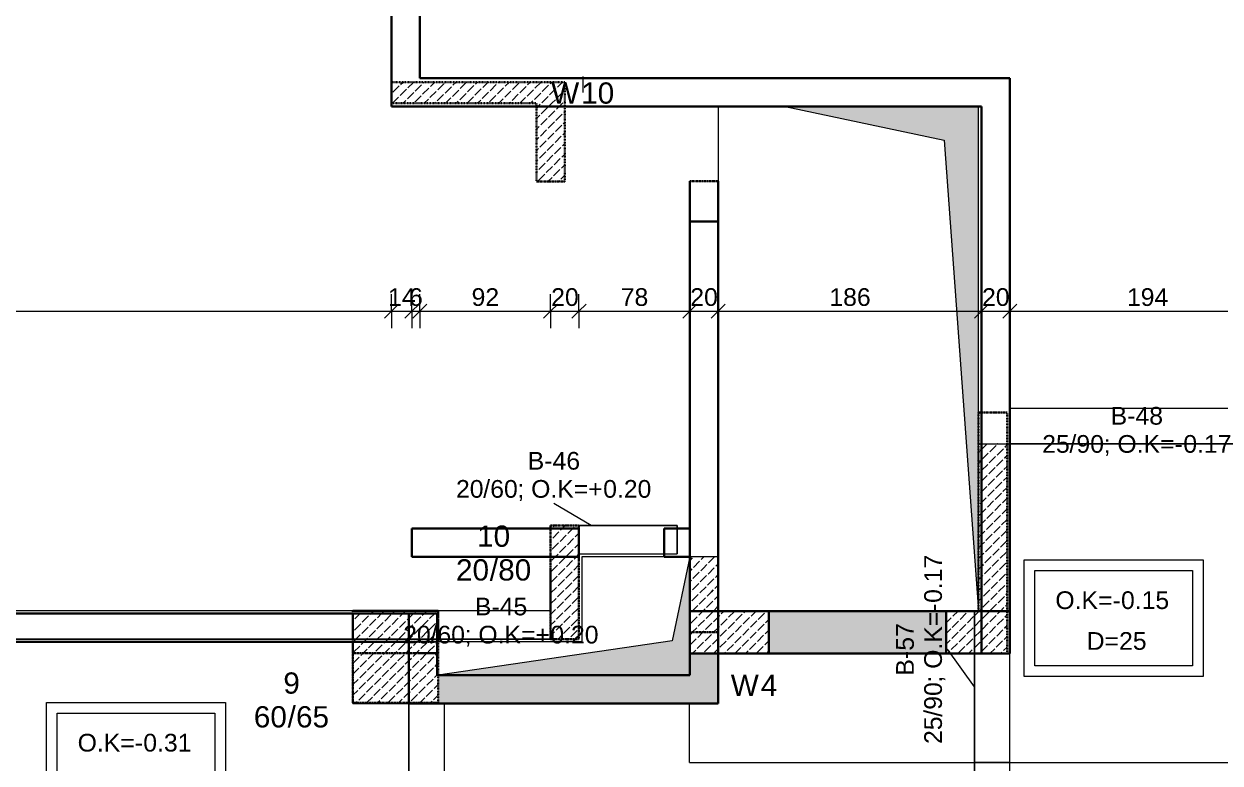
# Model space of a CAD drawing. Header units: centimetres. Extents: x -161 to 2402, y -178 to 2398.
# Drawn here: x 592 to 1436, y 212 to 734 of the extents above; entities that cross this region are included whole.
import ezdxf

# ---------------------------------------------------------------- set-up
doc = ezdxf.new("R2010")
doc.units = ezdxf.units.CM
doc.linetypes.add('Beton Ole', pattern=[0.3, 0.15, -0.15])
for name, color, linetype, lineweight in [('Dimensions', 130, 'Continuous', 9), ('Dimensions-50', 130, 'Continuous', 9), ('Floor Tags', 130, 'Continuous', 9), ('IfcAnnotation', 7, 'Continuous', 18), ('IfcBuildingElementProxy', 7, 'Continuous', 18), ('IfcColumn', 6, 'Continuous', 18), ('IfcSlab', 7, 'Continuous', 18), ('IfcWall', 7, 'Continuous', 25), ('Structural Column Tags', 130, 'Continuous', 9), ('Structural Framing Tags', 130, 'Continuous', 9), ('Wall Tags', 130, 'Continuous', 9)]:
    doc.layers.add(name, color=color, linetype=linetype, lineweight=lineweight)
doc.styles.add('Arial', font='arial.ttf', dxfattribs={"height": 12.5})
doc.styles.add('Arial_1', font='arial.ttf', dxfattribs={"height": 15})
doc.dimstyles.new('Deng_-_2mm_Arial_1_DIGIT', dxfattribs={"dimscale": 30.48, "dimtxt": 12.753242, "dimasz": 0.328084, "dimexe": 0.393701, "dimexo": 0.0625, "dimgap": 0, "dimtad": 1, "dimdec": 0, "dimzin": 0, "dimdsep": 46, "dimtxsty": 'Arial', "dimblk1": 'OBLIQUE', "dimblk2": 'OBLIQUE', "dimsah": 1, "dimcen": 0.09, "dimazin": 0, "dimtfac": 1, "dimtdec": 4, "dimtix": 1, "dimtmove": 0, "dimatfit": 3, "dimfxl": 0.393701, "dimfxlon": 1, "dimtvp": 1, "dimtolj": 1, "dimtzin": 0, "dimarcsym": 2})
pattern_1 = [(45, (-6099.134, 2162.023), (0.3422397, 7.8404), [6.271, -1.524])]

# ---------------------------------------------------------------- blocks, each defined once
blk = doc.blocks.new('M_Concrete-Rectangular Beam1 - 25_90-9106612-K-21')
at = {"layer": 'IfcBuildingElementProxy', "color": 250}
for p, q in [((-153.44, 12.5), (-153.44, -12.5)), ((-153.44, 10.5), (-153.44, 12.5)), ((-128.44, 12.5), (-153.44, 12.5)), ((-153.44, 12.5), (100.63, 12.5)), ((-153.44, -12.5), (-153.44, 10.5)), ((-121.44, 12.5), (-128.44, 12.5)), ((100.63, 12.5), (-121.44, 12.5)), ((-153.44, -12.5), (-128.44, -12.5)), ((-153.44, -12.5), (100.63, -12.5)), ((-128.44, -12.5), (100.63, -12.5))]:
    blk.add_line(p, q, dxfattribs=at)
at = {"layer": 'IfcBuildingElementProxy', "color": 8}
for p, q in [((100.63, 12.5), (100.63, -12.5)), ((100.63, -12.5), (100.63, 12.5))]:
    blk.add_line(p, q, dxfattribs=at)
blk = doc.blocks.new('M_Concrete-Rectangular Beam1 - 20_60-8948915-K-21')
at = {"layer": 'IfcBuildingElementProxy', "color": 254}
blk.add_line((-10.28, 10), (-10.28, 8), dxfattribs=at)
at = {"layer": 'IfcBuildingElementProxy', "color": 250}
for p, q in [((-10.28, 8), (-10.28, 10)), ((58.92, 10), (-10.28, 10)), ((-10.28, 10), (58.92, 10)), ((58.92, 10), (58.92, 8)), ((58.92, 8), (58.92, 10)), ((-10.28, -10), (49.72, -10)), ((-10.28, -10), (49.72, -10))]:
    blk.add_line(p, q, dxfattribs=at)
at = {"layer": 'IfcBuildingElementProxy', "color": 8}
for p, q in [((-10.28, 8), (-10.28, -10)), ((-10.28, -10), (-10.28, 8)), ((58.92, 8), (58.92, -10)), ((58.92, -10), (58.92, 8)), ((49.72, -10), (58.92, -10)), ((49.72, -10), (58.92, -10))]:
    blk.add_line(p, q, dxfattribs=at)
blk = doc.blocks.new('M_Concrete-Rectangular Beam1 - 20_60-8949252-K-21')
at = {"layer": 'IfcBuildingElementProxy', "color": 250}
for p, q in [((-34.98, 10), (-34.98, 9.93)), ((-34.98, 9.93), (-34.98, 10)), ((44.5, 10), (-34.98, 10)), ((-34.98, 10), (44.5, 10)), ((-34.98, -10), (-34.98, 9.93)), ((-34.98, -10), (44.5, -10)), ((-34.98, -10), (44.5, -10)), ((104.5, -10), (613.04, -10)), ((104.5, -10), (613.04, -10))]:
    blk.add_line(p, q, dxfattribs=at)
at = {"layer": 'IfcBuildingElementProxy', "color": 254}
for p, q in [((-34.98, 9.93), (-34.98, -10)), ((44.5, 10), (45, 10)), ((44.5, -10), (104.5, -10)), ((613.04, -10), (643.04, -10))]:
    blk.add_line(p, q, dxfattribs=at)
at = {"layer": 'IfcBuildingElementProxy', "color": 90}
for p, q in [((45, 10), (44.5, 10)), ((104.5, 10), (45, 10)), ((643.04, 10), (643.04, -8.04)), ((643.04, -8.04), (643.04, -10)), ((643.04, -10), (643.04, -8.04)), ((44.5, -10), (104.5, -10)), ((613.04, -10), (643.04, -10))]:
    blk.add_line(p, q, dxfattribs=at)
at = {"layer": 'IfcBuildingElementProxy', "color": 8}
for p, q in [((45, 10), (640.04, 10)), ((613.04, 10), (104.5, 10)), ((640.04, 10), (613.04, 10)), ((643.04, 10), (640.04, 10)), ((640.04, 10), (643.04, 10)), ((643.04, -8.04), (643.04, 10))]:
    blk.add_line(p, q, dxfattribs=at)
blk = doc.blocks.new('M_Concrete-Rectangular Beam1 - 25_90-9127667-K-21')
at = {"layer": 'IfcBuildingElementProxy', "color": 250}
for p, q in [((-46, 12.5), (-46, -12.5)), ((-46, -12.5), (-46, 12.5)), ((31, 12.5), (-46, 12.5)), ((-46, 12.5), (31, 12.5)), ((-46, -12.5), (31, -12.5)), ((-46, -12.5), (31, -12.5))]:
    blk.add_line(p, q, dxfattribs=at)
at = {"layer": 'IfcBuildingElementProxy', "color": 90}
for p, q in [((61, 12.5), (31, 12.5)), ((61, 12.5), (61, 9.52)), ((61, 9.52), (61, -10.48))]:
    blk.add_line(p, q, dxfattribs=at)
at = {"layer": 'IfcBuildingElementProxy', "color": 8}
for p, q in [((31, 12.5), (61, 12.5)), ((61, -12.5), (61, 12.5)), ((31, -12.5), (61, -12.5)), ((31, -12.5), (61, -12.5)), ((61, -10.48), (61, -12.5))]:
    blk.add_line(p, q, dxfattribs=at)
blk = doc.blocks.new('M_Concrete-Rectangular Beam1 - 25_75-9127624-K-21')
at = {"layer": 'IfcBuildingElementProxy', "color": 250}
for p, q in [((-74.31, 12.5), (-74.31, -12.5)), ((-74.31, -12.48), (-74.31, 12.5)), ((61, 12.5), (-74.31, 12.5)), ((-74.31, 12.5), (61, 12.5)), ((61, 12.5), (61, -12.5)), ((61, -12.5), (61, 12.5)), ((-74.31, -12.5), (61, -12.5)), ((-74.31, -12.5), (61, -12.5))]:
    blk.add_line(p, q, dxfattribs=at)
blk = doc.blocks.new('M_Concrete-Rectangular Beam1 - 25_75-9140243-K-21')
at = {"layer": 'IfcBuildingElementProxy', "color": 250}
for p, q in [((-123.96, 12.5), (-123.96, -12.5)), ((-123.96, 12.5), (175.34, 12.5)), ((-1.59, 12.5), (-105.2, 12.5)), ((175.34, 12.5), (-1.59, 12.5)), ((175.34, 12.5), (175.34, -12.5)), ((-123.96, -12.5), (175.34, -12.5)), ((-106.31, -12.5), (-1.59, -12.5)), ((-1.59, -12.5), (175.34, -12.5))]:
    blk.add_line(p, q, dxfattribs=at)
at = {"layer": 'IfcBuildingElementProxy', "color": 90}
for p, q in [((-123.96, -12.5), (-123.96, 12.5)), ((-105.2, 12.5), (-123.96, 12.5)), ((-123.96, -12.5), (-106.31, -12.5))]:
    blk.add_line(p, q, dxfattribs=at)
at = {"layer": 'IfcBuildingElementProxy', "color": 8}
blk.add_line((175.34, -12.5), (175.34, 12.5), dxfattribs=at)
blk = doc.blocks.new('TAGFLOOR - D_-1983752-K-21')
at = {"layer": 'Floor Tags'}
for p, q in [((-1.548, -0.773), (-1.548, 0.87)), ((-1.548, 0.87), (0.976, 0.87)), ((0.976, 0.87), (0.976, -0.773)), ((-1.398, 0.72), (0.826, 0.72)), ((-1.398, -0.623), (-1.398, 0.72)), ((0.826, 0.72), (0.826, -0.623)), ((0.826, -0.623), (-1.398, -0.623)), ((0.976, -0.773), (-1.548, -0.773))]:
    blk.add_line(p, q, dxfattribs=at)
blk = doc.blocks.new('DIMBLOCK187-K-21')
at = {"layer": 'Dimensions-50', "transparency": 16777216}
for p, q in [((285.85, 531.24), (285.85, 543.24)), ((851.55, 531.24), (851.55, 543.24)), ((285.85, 531.24), (290.85, 536.24)), ((851.55, 531.24), (856.55, 536.24)), ((285.85, 531.24), (280.85, 526.24)), ((285.85, 531.24), (851.55, 531.24)), ((285.85, 531.24), (285.85, 519.24)), ((851.55, 531.24), (846.55, 526.24)), ((851.55, 531.24), (851.55, 519.24))]:
    blk.add_line(p, q, dxfattribs=at)
at = {"layer": 'Dimensions-50', "color": 0, "transparency": 16777216, "insert": (554.28, 547.47), "char_height": 12.5, "width": 34.6103, "attachment_point": 1, "line_spacing_factor": 0.941778, "style": 'Arial'}
blk.add_mtext('566', dxfattribs=at)
blk = doc.blocks.new('_Oblique')
at = {"color": 0, "linetype": 'ByBlock', "lineweight": -2}
blk.add_line((-0.5, -0.5), (0.5, 0.5), dxfattribs=at)
blk = doc.blocks.new('DIMBLOCK188-K-21')
at = {"layer": 'Dimensions-50', "transparency": 16777216}
for p, q in [((851.55, 531.24), (851.55, 543.24)), ((865.99, 531.24), (865.99, 543.24)), ((851.55, 531.24), (856.55, 536.24)), ((865.99, 531.24), (870.99, 536.24)), ((851.55, 531.24), (846.55, 526.24)), ((851.55, 531.24), (865.99, 531.24)), ((851.55, 531.24), (851.55, 519.24)), ((865.99, 531.24), (860.99, 526.24)), ((865.99, 531.24), (865.99, 519.24))]:
    blk.add_line(p, q, dxfattribs=at)
at = {"layer": 'Dimensions-50', "color": 0, "transparency": 16777216, "insert": (849.16, 547.47), "char_height": 12.5, "width": 23.0736, "attachment_point": 1, "line_spacing_factor": 0.941778, "style": 'Arial'}
blk.add_mtext('14', dxfattribs=at)
blk = doc.blocks.new('DIMBLOCK189-K-21')
at = {"layer": 'Dimensions-50', "transparency": 16777216}
for p, q in [((865.99, 531.24), (865.99, 543.24)), ((871.55, 531.24), (871.55, 543.24)), ((865.99, 531.24), (870.99, 536.24)), ((871.55, 531.24), (876.55, 536.24)), ((865.99, 531.24), (860.99, 526.24)), ((865.99, 531.24), (871.55, 531.24)), ((865.99, 531.24), (865.99, 519.24)), ((871.55, 531.24), (866.55, 526.24)), ((871.55, 531.24), (871.55, 519.24))]:
    blk.add_line(p, q, dxfattribs=at)
at = {"layer": 'Dimensions-50', "color": 0, "transparency": 16777216, "insert": (863.96, 547.47), "char_height": 12.5, "width": 11.5368, "attachment_point": 1, "line_spacing_factor": 0.941778, "style": 'Arial'}
blk.add_mtext('\\fArial|b0|i0|c177|p34|;6', dxfattribs=at)
blk = doc.blocks.new('DIMBLOCK190-K-21')
at = {"layer": 'Dimensions-50', "transparency": 16777216}
for p, q in [((871.55, 531.24), (871.55, 543.24)), ((963.87, 531.24), (963.87, 543.24)), ((871.55, 531.24), (876.55, 536.24)), ((963.87, 531.24), (968.87, 536.24)), ((871.55, 531.24), (866.55, 526.24)), ((871.55, 531.24), (963.87, 531.24)), ((871.55, 531.24), (871.55, 519.24)), ((963.87, 531.24), (958.87, 526.24)), ((963.87, 531.24), (963.87, 519.24))]:
    blk.add_line(p, q, dxfattribs=at)
at = {"layer": 'Dimensions-50', "color": 0, "transparency": 16777216, "insert": (908.1, 547.47), "char_height": 12.5, "width": 23.0736, "attachment_point": 1, "line_spacing_factor": 0.941778, "style": 'Arial'}
blk.add_mtext('92', dxfattribs=at)
blk = doc.blocks.new('DIMBLOCK191-K-21')
at = {"layer": 'Dimensions-50', "transparency": 16777216}
for p, q in [((963.87, 531.24), (963.87, 543.24)), ((983.87, 531.24), (983.87, 543.24)), ((963.87, 531.24), (968.87, 536.24)), ((983.87, 531.24), (988.87, 536.24)), ((963.87, 531.24), (958.87, 526.24)), ((963.87, 531.24), (983.87, 531.24)), ((963.87, 531.24), (963.87, 519.24)), ((983.87, 531.24), (978.87, 526.24)), ((983.87, 531.24), (983.87, 519.24))]:
    blk.add_line(p, q, dxfattribs=at)
at = {"layer": 'Dimensions-50', "color": 0, "transparency": 16777216, "insert": (964.25, 547.47), "char_height": 12.5, "width": 23.0736, "attachment_point": 1, "line_spacing_factor": 0.941778, "style": 'Arial'}
blk.add_mtext('20', dxfattribs=at)
blk = doc.blocks.new('DIMBLOCK192-K-21')
at = {"layer": 'Dimensions-50', "transparency": 16777216}
for p, q in [((983.87, 531.24), (983.87, 543.24)), ((1062.02, 531.24), (1062.02, 543.24)), ((983.87, 531.24), (988.87, 536.24)), ((1062.02, 531.24), (1067.02, 536.24)), ((983.87, 531.24), (978.87, 526.24)), ((983.87, 531.24), (1062.02, 531.24)), ((983.87, 531.24), (983.87, 519.24)), ((1062.02, 531.24), (1057.02, 526.24)), ((1062.02, 531.24), (1062.02, 519.24))]:
    blk.add_line(p, q, dxfattribs=at)
at = {"layer": 'Dimensions-50', "color": 0, "transparency": 16777216, "insert": (1013.33, 547.47), "char_height": 12.5, "width": 23.0736, "attachment_point": 1, "line_spacing_factor": 0.941778, "style": 'Arial'}
blk.add_mtext('78', dxfattribs=at)
blk = doc.blocks.new('DIMBLOCK193-K-21')
at = {"layer": 'Dimensions-50', "transparency": 16777216}
for p, q in [((1062.02, 531.24), (1062.02, 543.24)), ((1082.02, 531.24), (1082.02, 543.24)), ((1062.02, 531.24), (1067.02, 536.24)), ((1082.02, 531.24), (1087.02, 536.24)), ((1062.02, 531.24), (1057.02, 526.24)), ((1062.02, 531.24), (1082.02, 531.24)), ((1062.02, 531.24), (1062.02, 519.24)), ((1082.02, 531.24), (1077.02, 526.24)), ((1082.02, 531.24), (1082.02, 519.24))]:
    blk.add_line(p, q, dxfattribs=at)
at = {"layer": 'Dimensions-50', "color": 0, "transparency": 16777216, "insert": (1062.4, 547.47), "char_height": 12.5, "width": 23.0736, "attachment_point": 1, "line_spacing_factor": 0.941778, "style": 'Arial'}
blk.add_mtext('20', dxfattribs=at)
blk = doc.blocks.new('DIMBLOCK194-K-21')
at = {"layer": 'Dimensions-50', "transparency": 16777216}
for p, q in [((1082.02, 531.24), (1082.02, 543.24)), ((1267.87, 531.24), (1267.87, 543.24)), ((1082.02, 531.24), (1087.02, 536.24)), ((1267.87, 531.24), (1272.87, 536.24)), ((1082.02, 531.24), (1077.02, 526.24)), ((1082.02, 531.24), (1267.87, 531.24)), ((1082.02, 531.24), (1082.02, 519.24)), ((1267.87, 531.24), (1262.87, 526.24)), ((1267.87, 531.24), (1267.87, 519.24))]:
    blk.add_line(p, q, dxfattribs=at)
at = {"layer": 'Dimensions-50', "color": 0, "transparency": 16777216, "insert": (1160.52, 547.47), "char_height": 12.5, "width": 34.6103, "attachment_point": 1, "line_spacing_factor": 0.941778, "style": 'Arial'}
blk.add_mtext('186', dxfattribs=at)
blk = doc.blocks.new('DIMBLOCK195-K-21')
at = {"layer": 'Dimensions-50', "transparency": 16777216}
for p, q in [((1267.87, 531.24), (1267.87, 543.24)), ((1287.87, 531.24), (1287.87, 543.24)), ((1267.87, 531.24), (1272.87, 536.24)), ((1287.87, 531.24), (1292.87, 536.24)), ((1267.87, 531.24), (1262.87, 526.24)), ((1267.87, 531.24), (1287.87, 531.24)), ((1267.87, 531.24), (1267.87, 519.24)), ((1287.87, 531.24), (1282.87, 526.24)), ((1287.87, 531.24), (1287.87, 519.24))]:
    blk.add_line(p, q, dxfattribs=at)
at = {"layer": 'Dimensions-50', "color": 0, "transparency": 16777216, "insert": (1268.25, 547.47), "char_height": 12.5, "width": 23.0736, "attachment_point": 1, "line_spacing_factor": 0.941778, "style": 'Arial'}
blk.add_mtext('20', dxfattribs=at)
blk = doc.blocks.new('DIMBLOCK196-K-21')
at = {"layer": 'Dimensions-50', "transparency": 16777216}
for p, q in [((1287.87, 531.24), (1287.87, 543.24)), ((1481.94, 531.24), (1481.94, 543.24)), ((1287.87, 531.24), (1292.87, 536.24)), ((1481.94, 531.24), (1486.94, 536.24)), ((1287.87, 531.24), (1282.87, 526.24)), ((1287.87, 531.24), (1481.94, 531.24)), ((1287.87, 531.24), (1287.87, 519.24)), ((1481.94, 531.24), (1476.94, 526.24)), ((1481.94, 531.24), (1481.94, 519.24))]:
    blk.add_line(p, q, dxfattribs=at)
at = {"layer": 'Dimensions-50', "color": 0, "transparency": 16777216, "insert": (1370.48, 547.47), "char_height": 12.5, "width": 34.6103, "attachment_point": 1, "line_spacing_factor": 0.941778, "style": 'Arial'}
blk.add_mtext('194', dxfattribs=at)

msp = doc.modelspace()

# ---------------------------------------------------------------- hatches: boundary and pattern name
at = {"layer": 'IfcAnnotation'}
for points in [[(1265.85, 319.69), (1265.85, 675.69), (1129.39, 675.69), (1241.42, 652.05), (1262.87, 360.26)], [(884.39, 274.32), (1062.02, 274.32), (1062.02, 357.92), (1049.53, 298.75), (888.89, 274.98)]]:
    msp.add_hatch(color=254, dxfattribs=at).paths.add_polyline_path(points)
at = {"layer": 'IfcColumn', "linetype": 'Beton Ole'}
h = msp.add_hatch(dxfattribs=at)
h.set_pattern_fill('FP_1', color=250, style=0, pattern_type=2)
h.set_pattern_definition(pattern_1)
h.paths.add_polyline_path([(963.87, 299.92), (983.87, 299.92), (983.87, 357.92), (963.87, 357.92), (963.87, 344.89)])
h.paths.add_polyline_path([(983.87, 377.92), (983.87, 379.92), (963.87, 379.92), (963.87, 377.92)])
h = msp.add_hatch(dxfattribs=at)
h.set_pattern_fill('FP_1', color=250, style=0, pattern_type=2)
h.set_pattern_definition(pattern_1)
h.paths.add_polyline_path([(983.87, 357.92), (983.87, 377.92), (963.87, 377.92), (963.87, 357.92)])
h = msp.add_hatch(dxfattribs=at)
h.set_pattern_fill('FP_1', color=250, style=0, pattern_type=2)
h.set_pattern_definition(pattern_1)
h.paths.add_polyline_path([(863.89, 297.85), (863.86, 297.88), (824.39, 297.85)])
h.paths.add_polyline_path([(884.39, 297.85), (884.39, 319.85), (824.39, 319.85), (824.39, 317.88), (883.89, 317.88), (883.89, 297.85), (884.12, 297.85)])
h = msp.add_hatch(dxfattribs=at)
h.set_pattern_fill('FP_1', color=250, style=0, pattern_type=2)
h.set_pattern_definition(pattern_1)
h.paths.add_polyline_path([(863.89, 297.85), (883.89, 297.88), (883.89, 317.88), (824.39, 317.88), (824.42, 297.88), (863.89, 297.88)])
h = msp.add_hatch(dxfattribs=at)
h.set_pattern_fill('FP_1', color=250, style=0, pattern_type=2)
h.set_pattern_definition(pattern_1)
h.paths.add_polyline_path([(863.89, 254.85), (863.89, 297.85), (824.39, 297.85), (824.39, 254.85), (828.53, 254.85)])
h = msp.add_hatch(dxfattribs=at)
h.set_pattern_fill('FP_1', color=250, style=0, pattern_type=2)
h.set_pattern_definition(pattern_1)
h.paths.add_polyline_path([(883.89, 254.85), (884.39, 254.85), (884.39, 274.32), (883.89, 274.32), (883.89, 297.85), (863.89, 297.85), (863.89, 254.85), (864.42, 254.85)])
h = msp.add_hatch(dxfattribs=at)
h.set_pattern_fill('FP_1', color=250, style=0, pattern_type=2)
h.set_pattern_definition(pattern_1)
h.paths.add_polyline_path([(884.39, 274.32), (884.39, 297.85), (883.89, 297.85), (883.89, 274.32)])
at = {"layer": 'IfcWall', "linetype": 'Beton Ole'}
h = msp.add_hatch(dxfattribs=at)
h.set_pattern_fill('FP_1', color=50, style=0, pattern_type=2)
h.set_pattern_definition(pattern_1)
h.paths.add_polyline_path([(871.55, 677.97), (973.87, 677.97), (973.87, 692.97), (851.55, 692.97), (851.55, 677.97), (853.82, 677.97)])
h = msp.add_hatch(dxfattribs=at)
h.set_pattern_fill('FP_1', color=50, style=0, pattern_type=2)
h.set_pattern_definition(pattern_1)
h.paths.add_polyline_path([(973.87, 675.69), (973.87, 677.97), (953.87, 677.97), (953.87, 675.69)])
h = msp.add_hatch(dxfattribs=at)
h.set_pattern_fill('FP_1', color=50, style=0, pattern_type=2)
h.set_pattern_definition(pattern_1)
h.paths.add_polyline_path([(953.87, 622.76), (973.87, 622.76), (973.87, 675.69), (953.87, 675.69)])
h = msp.add_hatch(dxfattribs=at)
h.set_pattern_fill('FP_1', color=50, style=0, pattern_type=2)
h.set_pattern_definition(pattern_1)
h.paths.add_polyline_path([(1267.87, 319.69), (1267.87, 437.69), (1265.85, 437.69), (1265.85, 319.69)])
h = msp.add_hatch(dxfattribs=at)
h.set_pattern_fill('FP_1', color=50, style=0, pattern_type=2)
h.set_pattern_definition(pattern_1)
h.paths.add_polyline_path([(1283.54, 319.69), (1285.85, 319.69), (1285.85, 437.69), (1267.87, 437.69), (1267.87, 319.69)])
at = {"layer": 'IfcWall', "transparency": 33554636}
for points in [[(1285.85, 319.69), (1287.87, 319.69), (1287.87, 437.69), (1285.85, 437.69), (1285.85, 320.75)], [(1242.85, 289.69), (1242.85, 319.69), (1117.85, 319.69), (1117.85, 289.69), (1217.84, 289.69)], [(1082.02, 254.32), (1082.02, 289.69), (1062.02, 289.69), (1062.02, 254.32)], [(1049.53, 254.32), (1062.02, 254.32), (1062.02, 274.32), (884.39, 274.32), (884.39, 254.85), (883.89, 254.85), (883.89, 254.32), (942.05, 254.32)], [(863.89, 254.32), (883.89, 254.32), (883.89, 254.85), (863.89, 254.85)]]:
    msp.add_hatch(color=9, dxfattribs=at).paths.add_polyline_path(points)
at = {"layer": 'IfcWall', "linetype": 'Beton Ole'}
h = msp.add_hatch(dxfattribs=at)
h.set_pattern_fill('FP_1', color=50, style=0, pattern_type=2)
h.set_pattern_definition(pattern_1)
h.paths.add_polyline_path([(1062.02, 319.69), (1082.02, 319.69), (1068.89, 357.92), (1062.02, 357.92)])
h = msp.add_hatch(dxfattribs=at)
h.set_pattern_fill('FP_1', color=50, style=0, pattern_type=2)
h.set_pattern_definition(pattern_1)
h.paths.add_polyline_path([(1082.02, 319.69), (1082.02, 357.92), (1068.89, 357.92)])
h = msp.add_hatch(dxfattribs=at)
h.set_pattern_fill('FP_1', color=50, style=0, pattern_type=2)
h.set_pattern_definition(pattern_1)
h.paths.add_polyline_path([(1062.02, 304.69), (1082.02, 319.69), (1062.02, 319.69)])
h.paths.add_polyline_path([(1062.02, 289.69), (1082.02, 289.69), (1082.02, 304.69), (1062.02, 304.69), (1062.02, 297.85)])
h = msp.add_hatch(dxfattribs=at)
h.set_pattern_fill('FP_1', color=50, style=0, pattern_type=2)
h.set_pattern_definition(pattern_1)
h.paths.add_polyline_path([(1062.02, 304.69), (1082.02, 304.69), (1082.02, 319.69)])
h = msp.add_hatch(dxfattribs=at)
h.set_pattern_fill('FP_1', color=50, style=0, pattern_type=2)
h.set_pattern_definition(pattern_1)
h.paths.add_polyline_path([(1117.85, 289.69), (1117.85, 319.69), (1082.02, 319.69), (1082.02, 289.69), (1099.14, 289.69)])
h = msp.add_hatch(dxfattribs=at)
h.set_pattern_fill('FP_1', color=50, style=0, pattern_type=2)
h.set_pattern_definition(pattern_1)
h.paths.add_polyline_path([(1262.87, 289.69), (1285.85, 289.69), (1285.85, 319.69), (1242.85, 319.69), (1242.85, 289.69)])

# ---------------------------------------------------------------- linework, layer by layer
at = {"layer": 'IfcAnnotation', "color": 250}
for p, q in [((1265.85, 675.69), (1129.39, 675.69)), ((1129.39, 675.69), (1241.42, 652.05)), ((1265.85, 319.69), (1265.85, 675.69)), ((1241.42, 652.05), (1265.85, 319.69)), ((1062.02, 357.92), (1049.53, 298.75)), ((1062.02, 274.32), (1062.02, 357.92)), ((1049.53, 298.75), (884.39, 274.32)), ((884.39, 274.32), (1062.02, 274.32))]:
    msp.add_line(p, q, dxfattribs=at)
at = {"layer": 'IfcColumn', "color": 255, "linetype": 'Beton Ole', "lineweight": 35}
for p, q in [((963.87, 379.92), (963.87, 377.92)), ((983.87, 379.92), (963.87, 379.92)), ((963.87, 379.92), (963.87, 377.92)), ((983.87, 379.92), (963.87, 379.92)), ((983.87, 377.92), (983.87, 379.92)), ((963.87, 357.92), (963.87, 349.73)), ((963.87, 299.92), (963.87, 357.92)), ((983.87, 356.74), (983.87, 357.92)), ((983.87, 357.92), (983.87, 299.92)), ((983.87, 299.92), (983.87, 356.73)), ((884.39, 319.85), (824.39, 319.85)), ((824.39, 317.88), (824.39, 319.85)), ((824.39, 319.85), (884.39, 319.85)), ((884.39, 319.85), (884.39, 297.85)), ((884.39, 299.85), (884.39, 319.85)), ((824.39, 297.85), (824.39, 297.88)), ((824.39, 297.85), (863.89, 297.85)), ((863.89, 297.85), (824.39, 297.85)), ((884.39, 297.85), (883.89, 297.85)), ((884.39, 297.85), (883.89, 297.85)), ((884.39, 297.85), (884.39, 299.85)), ((884.39, 297.85), (884.39, 289.85)), ((963.87, 299.92), (983.87, 299.92)), ((983.87, 299.92), (963.87, 299.92)), ((863.89, 289.85), (824.39, 289.85)), ((824.39, 289.85), (863.89, 289.85)), ((884.39, 289.85), (883.89, 289.85)), ((883.89, 289.85), (884.39, 289.85)), ((884.39, 274.32), (884.39, 289.85)), ((863.89, 254.85), (824.39, 254.85))]:
    msp.add_line(p, q, dxfattribs=at)
at = {"layer": 'IfcColumn', "color": 10, "linetype": 'Beton Ole', "lineweight": 35}
for p, q in [((963.87, 377.92), (963.87, 379.92)), ((963.87, 379.92), (983.87, 379.92)), ((963.87, 379.92), (983.87, 379.92)), ((963.87, 379.92), (963.87, 377.92)), ((983.87, 377.92), (983.87, 379.92)), ((983.87, 379.92), (983.87, 377.92)), ((983.87, 377.92), (983.87, 379.92)), ((963.87, 357.92), (963.87, 377.92)), ((963.87, 299.92), (963.87, 357.92)), ((963.87, 349.73), (963.87, 357.92)), ((983.87, 357.92), (983.87, 299.92)), ((983.87, 357.92), (983.87, 356.74)), ((983.87, 356.73), (983.87, 299.92)), ((963.87, 349.73), (963.87, 319.85)), ((963.87, 319.85), (963.87, 349.73)), ((824.39, 317.88), (824.39, 319.85)), ((824.39, 319.85), (824.39, 317.88)), ((824.39, 319.85), (884.39, 319.85)), ((824.39, 319.85), (884.39, 319.85)), ((824.39, 317.88), (824.39, 319.85)), ((883.89, 317.88), (863.89, 317.88)), ((883.89, 297.85), (883.89, 317.88)), ((884.39, 319.85), (884.39, 299.85)), ((884.39, 274.32), (884.39, 319.85)), ((963.87, 319.85), (963.87, 299.92)), ((963.87, 299.92), (963.87, 319.85)), ((824.39, 297.88), (863.89, 297.88)), ((824.39, 254.85), (824.39, 297.88)), ((824.39, 289.85), (824.39, 297.85)), ((863.89, 297.88), (863.89, 297.85)), ((884.39, 299.85), (884.39, 297.85)), ((983.87, 299.92), (963.87, 299.92)), ((983.87, 299.92), (963.87, 299.92)), ((824.39, 289.85), (824.39, 254.85)), ((870.69, 289.85), (863.89, 289.85)), ((863.89, 289.85), (870.69, 289.85)), ((883.89, 289.85), (870.71, 289.85)), ((870.71, 289.85), (883.89, 289.85)), ((884.39, 254.85), (884.39, 274.32)), ((824.39, 254.85), (863.89, 254.85)), ((884.39, 254.85), (863.89, 254.85))]:
    msp.add_line(p, q, dxfattribs=at)
at = {"layer": 'IfcColumn', "color": 253, "linetype": 'Beton Ole', "lineweight": 35}
for p, q in [((963.87, 377.92), (963.87, 357.92)), ((963.87, 377.92), (983.87, 377.92)), ((983.87, 359.92), (983.87, 377.92)), ((983.87, 377.92), (983.87, 359.92)), ((963.87, 357.92), (983.87, 357.92)), ((983.87, 357.92), (983.87, 359.92)), ((983.87, 359.92), (983.87, 357.92)), ((824.39, 299.85), (824.39, 317.88)), ((824.39, 317.88), (824.39, 299.85)), ((824.39, 317.88), (883.89, 317.88)), ((883.89, 317.88), (883.89, 274.32)), ((824.39, 297.88), (824.39, 299.85)), ((824.39, 299.85), (824.39, 297.88)), ((863.89, 297.88), (863.89, 254.85)), ((863.92, 297.85), (883.89, 297.85)), ((883.89, 297.85), (863.92, 297.85)), ((884.39, 274.32), (883.89, 274.32)), ((884.39, 254.85), (884.39, 274.32)), ((863.89, 254.85), (884.39, 254.85))]:
    msp.add_line(p, q, dxfattribs=at)
at = {"layer": 'IfcSlab', "color": 90}
for p, q in [((1082.02, 675.69), (1082.02, 622.95)), ((1082.02, 357.92), (1062.02, 357.92))]:
    msp.add_line(p, q, dxfattribs=at)
at = {"layer": 'IfcSlab', "color": 250}
for p, q in [((1265.85, 437.69), (1265.85, 675.69)), ((1265.85, 437.69), (1541.94, 437.69)), ((1043.87, 357.92), (985.87, 357.92)), ((985.87, 357.92), (985.87, 297.85)), ((863.89, 297.85), (263.85, 297.85)), ((824.39, 254.32), (824.39, 297.88)), ((985.87, 297.85), (863.92, 297.85)), ((1061.87, 212.69), (1061.87, 254.32)), ((1061.87, 212.69), (1481.94, 212.69))]:
    msp.add_line(p, q, dxfattribs=at)
at = {"layer": 'IfcSlab', "color": 8}
for p, q in [((1082.02, 254.32), (1082.02, 289.69)), ((824.39, 254.32), (863.89, 254.32))]:
    msp.add_line(p, q, dxfattribs=at)
at = {"layer": 'IfcWall', "color": 10, "lineweight": 35}
for p, q in [((871.55, 1746.69), (871.55, 695.69)), ((851.55, 675.69), (851.55, 1653.69)), ((871.55, 695.69), (1287.87, 695.69)), ((1287.87, 695.69), (1287.87, 289.69)), ((1267.87, 675.69), (851.55, 675.69)), ((1267.87, 289.69), (1267.87, 675.69)), ((1062.02, 274.32), (1062.02, 622.95)), ((1082.02, 622.95), (1082.02, 254.32)), ((1062.02, 594.57), (1082.02, 594.57)), ((865.99, 357.92), (865.99, 377.92)), ((865.99, 377.92), (983.87, 377.92)), ((983.87, 377.92), (983.87, 357.92)), ((1043.87, 377.92), (1062.02, 377.92)), ((1043.87, 357.92), (1043.87, 377.92)), ((983.87, 357.92), (865.99, 357.92)), ((1062.02, 357.92), (1043.87, 357.92)), ((181.61, 317.88), (883.89, 317.88)), ((863.89, 254.32), (863.89, 317.88)), ((883.89, 317.88), (883.89, 274.32)), ((1062.02, 319.69), (1287.87, 319.69)), ((863.89, 297.88), (181.61, 297.88)), ((1287.87, 289.69), (1062.02, 289.69)), ((883.89, 274.32), (1062.02, 274.32)), ((1082.02, 254.32), (863.89, 254.32))]:
    msp.add_line(p, q, dxfattribs=at)
at = {"layer": 'IfcWall', "color": 253, "linetype": 'Beton Ole', "lineweight": 35}
for p, q in [((871.55, 1746.69), (871.55, 695.69)), ((851.55, 675.69), (851.55, 1653.69)), ((973.87, 692.97), (851.55, 692.97)), ((851.55, 677.97), (851.55, 692.97)), ((871.55, 695.69), (1287.87, 695.69)), ((1287.87, 695.69), (1287.87, 289.69)), ((851.55, 677.97), (953.87, 677.97)), ((1267.87, 675.69), (851.55, 675.69)), ((1267.87, 289.69), (1267.87, 675.69)), ((1062.02, 594.57), (1062.02, 377.92)), ((1082.02, 319.69), (1082.02, 594.57)), ((1265.85, 459.69), (1285.85, 459.69)), ((1285.85, 289.69), (1285.85, 459.69)), ((865.99, 357.92), (865.99, 377.92)), ((865.99, 377.92), (963.87, 377.92)), ((983.87, 377.92), (983.87, 357.92)), ((1043.87, 377.92), (1062.02, 377.92)), ((1043.87, 357.92), (1043.87, 377.92)), ((963.87, 357.92), (865.99, 357.92)), ((1062.02, 357.92), (1043.87, 357.92)), ((1062.02, 357.92), (1062.02, 304.69)), ((315.85, 317.88), (824.39, 317.88)), ((1062.02, 319.69), (1267.87, 319.69)), ((1117.85, 319.69), (1082.02, 319.69)), ((1117.85, 319.69), (1117.85, 289.69)), ((1265.85, 319.69), (1242.85, 319.69)), ((1242.85, 289.69), (1242.85, 319.69)), ((1285.85, 319.69), (1287.87, 319.69)), ((1062.02, 274.32), (1062.02, 304.69)), ((1082.02, 304.69), (1062.02, 304.69)), ((1267.87, 289.69), (1062.02, 289.69)), ((1082.02, 289.69), (1117.85, 289.69)), ((1082.02, 289.69), (1117.85, 289.69)), ((1242.85, 289.69), (1267.87, 289.69)), ((884.39, 274.32), (1062.02, 274.32)), ((863.89, 254.32), (863.89, 254.85))]:
    msp.add_line(p, q, dxfattribs=at)
at = {"layer": 'IfcWall', "color": 10, "linetype": 'Beton Ole', "lineweight": 35}
for p, q in [((973.87, 692.97), (851.55, 692.97)), ((851.55, 692.97), (851.55, 677.97)), ((973.87, 622.76), (973.87, 692.97)), ((973.87, 622.76), (973.87, 692.97)), ((851.55, 677.97), (953.87, 677.97)), ((953.87, 677.97), (953.87, 622.76)), ((953.87, 677.97), (953.87, 622.76)), ((953.87, 622.76), (973.87, 622.76)), ((973.87, 622.76), (953.87, 622.76)), ((1062.02, 377.92), (1062.02, 622.95)), ((1082.02, 622.95), (1062.02, 622.95)), ((1062.02, 622.95), (1082.02, 622.95)), ((1082.02, 622.95), (1082.02, 319.69)), ((1062.02, 594.57), (1082.02, 594.57)), ((1062.02, 594.57), (1062.02, 377.92)), ((1082.02, 319.69), (1082.02, 594.57)), ((1285.85, 459.69), (1265.85, 459.69)), ((1265.85, 459.69), (1265.85, 319.69)), ((1265.85, 459.69), (1265.85, 319.69)), ((1285.85, 289.69), (1285.85, 459.69)), ((883.89, 317.88), (863.89, 317.88)), ((883.89, 317.88), (883.89, 297.85)), ((1117.85, 319.69), (1082.02, 319.69)), ((1117.85, 289.69), (1117.85, 319.69)), ((1265.85, 319.69), (1242.85, 319.69)), ((1242.85, 319.69), (1242.85, 289.69)), ((1062.02, 304.69), (1082.02, 304.69)), ((824.39, 297.88), (181.61, 297.88)), ((1082.02, 289.69), (1082.02, 254.32)), ((1082.02, 254.32), (863.89, 254.32))]:
    msp.add_line(p, q, dxfattribs=at)
at = {"layer": 'IfcWall', "color": 31, "linetype": 'Beton Ole', "lineweight": 35}
for p, q in [((1062.02, 304.69), (1062.02, 357.92)), ((1062.02, 357.92), (1062.02, 304.69))]:
    msp.add_line(p, q, dxfattribs=at)
at = {"layer": 'IfcWall', "color": 255, "linetype": 'Beton Ole', "lineweight": 35}
msp.add_line((863.89, 297.88), (863.89, 317.88), dxfattribs=at)
at = {"layer": 'Structural Framing Tags'}
for p, q in [((992.51, 379.92), (966.04, 395.62)), ((1262.87, 266.19), (1243.92, 292.67))]:
    msp.add_line(p, q, dxfattribs=at)
at = {"layer": 'Wall Tags'}
msp.add_line((986.89, 685.47), (986.89, 696.86), dxfattribs=at)

# ---------------------------------------------------------------- block references
at = {"layer": 'Floor Tags', "xscale": 49.99999999999998, "yscale": 49.99999999999998, "zscale": 49.99999999999998}
for p in [(1375.43, 312.23), (685.6, 211.67)]:
    msp.add_blockref('TAGFLOOR - D_-1983752-K-21', p, dxfattribs=at)
at = {"layer": 'IfcBuildingElementProxy', "color": 250}
for name, p, rotation in [('M_Concrete-Rectangular Beam1 - 25_90-9106612-K-21', (1388.49, 450.19), 180), ('M_Concrete-Rectangular Beam1 - 20_60-8949252-K-21', (928.89, 309.85), 180), ('M_Concrete-Rectangular Beam1 - 25_90-9127667-K-21', (1275.37, 258.69), 89.9999999999998), ('M_Concrete-Rectangular Beam1 - 25_75-9140243-K-21', (876.39, 78.97), 89.9999999999998), ('M_Concrete-Rectangular Beam1 - 25_75-9127624-K-21', (1275.37, 151.69), 89.9999999999998)]:
    msp.add_blockref(name, p, dxfattribs=dict(at, rotation=rotation))
msp.add_blockref('M_Concrete-Rectangular Beam1 - 20_60-8948915-K-21', (994.14, 369.92), dxfattribs=at)

# ---------------------------------------------------------------- texts
at = {"layer": 'Structural Column Tags', "color": 7, "char_height": 15, "attachment_point": 1, "style": 'Arial_1'}
for s, insert, width in [('10', (911.97, 380), 28.8607), ('20', (897.09, 356.19), 28.8607), ('\\fArial|b0|i0|c177|p34|;/', (920.9, 356.19), 7.2152), ('80', (926.85, 356.19), 28.8607), ('\\fArial|b0|i0|c177|p34|;9', (775.28, 276.35), 14.4304), ('\\fArial|b0|i0|c177|p34|;/', (778.26, 252.53), 7.2152), ('60', (754.44, 252.53), 28.8607), ('65', (784.21, 252.53), 28.8607)]:
    msp.add_mtext(s, dxfattribs=dict(at, insert=insert, width=width))
at = {"layer": 'Structural Framing Tags', "color": 7, "char_height": 12.5, "attachment_point": 1, "style": 'Arial'}
for s, insert, width in [('B-', (1358.98, 463.68), 21.2447), ('48', (1376.5, 463.68), 23.2489), ('25', (1310.69, 443.84), 23.2489), ('\\fArial|b0|i0|c177|p34|;/', (1329.87, 443.84), 6.0127), ('90', (1334.83, 443.84), 23.2489), ('; O.K=-', (1354.02, 443.84), 68.1434), ('0.17', (1410.24, 443.84), 40.8861), ('B-', (947.69, 431.95), 21.2447), ('46', (965.22, 431.95), 23.2489), ('20', (897.09, 412.11), 23.2489), ('\\fArial|b0|i0|c177|p34|;/', (916.27, 412.11), 6.0127), ('60', (921.23, 412.11), 23.2489), ('; O.K=+', (940.41, 412.11), 73.3544), ('0.20', (1000.93, 412.11), 40.8861), ('B-', (910.42, 329.12), 21.2447), ('45', (927.95, 329.12), 23.2489), ('20', (859.82, 309.27), 23.2489), ('\\fArial|b0|i0|c177|p34|;/', (879.01, 309.27), 6.0127), ('60', (883.97, 309.27), 23.2489), ('; O.K=+', (903.15, 309.27), 73.3544), ('0.20', (963.67, 309.27), 40.8861)]:
    msp.add_mtext(s, dxfattribs=dict(at, insert=insert, width=width))
at = {"layer": 'Structural Framing Tags', "color": 7, "char_height": 12.5, "attachment_point": 1, "rotation": 90, "style": 'Arial'}
for s, insert, width in [('0.17', (1227.44, 325.42), 40.8861), ('; O.K=-', (1227.44, 269.19), 68.1434), ('57', (1207.6, 291.68), 23.2489), ('B-', (1207.6, 274.15), 21.2447), ('90', (1227.44, 250.01), 23.2489), ('\\fArial|b0|i0|c177|p34|;/', (1227.44, 245.05), 6.0127), ('25', (1227.44, 225.87), 23.2489)]:
    msp.add_mtext(s, dxfattribs=dict(at, insert=insert, width=width))
at = {"layer": 'Wall Tags', "color": 7, "char_height": 15, "attachment_point": 1, "style": 'Arial_1'}
for s, insert, width in [('\\fArial|b0|i0|c177|p34|;W', (964.24, 692.68), 25.654), ('10', (985.41, 692.68), 28.8607), ('\\fArial|b0|i0|c177|p34|;W', (1090.96, 274.79), 25.654), ('\\fArial|b0|i0|c177|p34|;4', (1112.13, 274.79), 14.4304)]:
    msp.add_mtext(s, dxfattribs=dict(at, insert=insert, width=width))

# ---------------------------------------------------------------- dimensions: what is measured, and where the dimension line sits
at = {"layer": 'Dimensions'}
for base, p1, p2, override, picture, middle in [((851.55, 531.24), (285.85, 519.24), (851.55, 543.24), {"dimpost": '<>', "dimfxl": 566.21239}, 'DIMBLOCK187-K-21', (568.7, 537.62)), ((865.99, 531.24), (851.55, 543.24), (865.99, 519.24), {"dimpost": '<>', "dimfxl": 28.005247}, 'DIMBLOCK188-K-21', (858.77, 537.52)), ((871.55, 531.24), (865.99, 519.24), (871.55, 543.24), {"dimpost": '<>', "dimfxl": 24.637335}, 'DIMBLOCK189-K-21', (868.77, 537.62)), ((963.87, 531.24), (871.55, 543.24), (963.87, 519.24), {"dimpost": '<>', "dimfxl": 95.383355}, 'DIMBLOCK190-K-21', (917.71, 537.62)), ((983.87, 531.24), (963.87, 519.24), (983.87, 519.24), {"dimpost": '<>', "dimfxl": 20}, 'DIMBLOCK191-K-21', (973.87, 537.62)), ((1062.02, 531.24), (983.87, 519.24), (1062.02, 543.24), {"dimpost": '<>', "dimfxl": 81.752202}, 'DIMBLOCK192-K-21', (1022.94, 537.62)), ((1082.02, 531.24), (1062.02, 543.24), (1082.02, 543.24), {"dimpost": '<>', "dimfxl": 20}, 'DIMBLOCK193-K-21', (1072.02, 537.62)), ((1267.87, 531.24), (1082.02, 543.24), (1267.87, 543.24), {"dimpost": '<>', "dimfxl": 185.85}, 'DIMBLOCK194-K-21', (1174.94, 537.62)), ((1287.87, 531.24), (1267.87, 543.24), (1287.87, 543.24), {"dimpost": '<>', "dimfxl": 20}, 'DIMBLOCK195-K-21', (1277.87, 537.62)), ((1481.94, 531.24), (1287.87, 543.24), (1481.94, 519.24), {"dimpost": '<>', "dimfxl": 195.547948}, 'DIMBLOCK196-K-21', (1384.9, 537.62))]:
    dim = msp.add_linear_dim(base=base, p1=p1, p2=p2, dimstyle='Deng_-_2mm_Arial_1_DIGIT', override=override, dxfattribs=at)
    dim.commit()
    dim.dimension.update_dxf_attribs({"geometry": picture, "text_midpoint": middle})

# ---------------------------------------------------------------- next in the draw order: texts
at = {"layer": 'Floor Tags', "color": 7, "char_height": 12.5, "attachment_point": 1, "style": 'Arial', "bg_fill": 3, "box_fill_scale": 1.25, "bg_fill_color": 256, "bg_fill_true_color": 13158600, "bg_fill_transparency": 0}
for s, insert, width in [('O.K=-', (1319.96, 333.58), 56.1181), ('D=', (1342.09, 304.8), 27.6582), ('O.K=-', (630.14, 233.02), 56.1181)]:
    msp.add_mtext(s, dxfattribs=dict(at, insert=insert, width=width))

# ---------------------------------------------------------------- next in the draw order: texts
for s, insert, width in [('0.15', (1366.27, 333.58), 40.8861), ('25', (1364.91, 304.8), 23.2489), ('0.31', (676.44, 233.02), 40.8861)]:
    msp.add_mtext(s, dxfattribs=dict(at, insert=insert, width=width))

doc.saveas('drawing.dxf')
